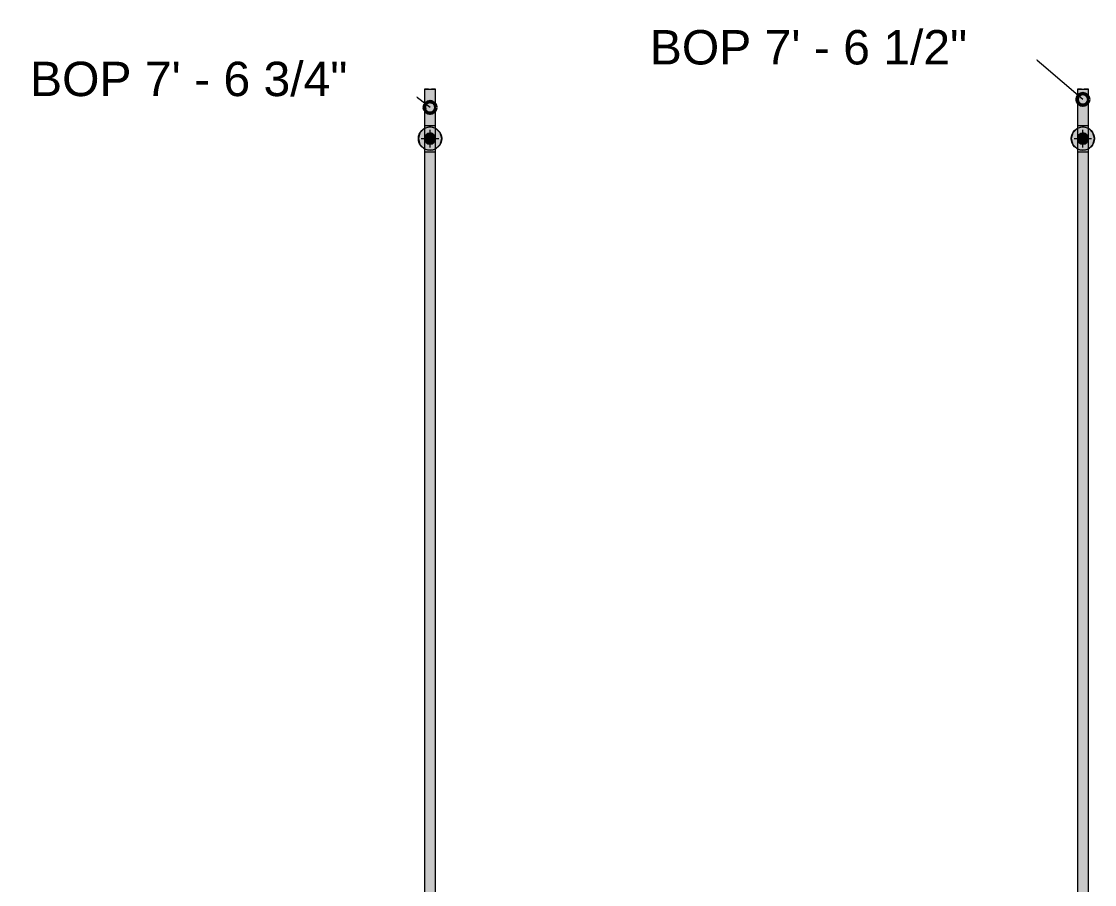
# Model space of a CAD drawing. Header units: inches. Extents: x -3385 to 41, y 7 to 1342.
# Drawn here: x -1922.1 to -1738, y 195.8 to 343.8 of the extents above; entities that cross this region are included whole.
import ezdxf

# ---------------------------------------------------------------- set-up
doc = ezdxf.new("R2010")
doc.units = ezdxf.units.IN
doc.header["$MEASUREMENT"] = 0
for name, color, linetype, lineweight in [('A-ANNO-NOTE', 131, 'Continuous', 9), ('G-ANNO-DIMS', 111, 'Continuous', 9), ('P-PIPE', 3, 'Continuous', 9), ('P-PIPE-CNTR', 3, 'Continuous', 9)]:
    doc.layers.add(name, color=color, linetype=linetype, lineweight=lineweight)
doc.styles.add('Arial', font='arial.ttf', dxfattribs={"height": 5.901198})

msp = doc.modelspace()

# ---------------------------------------------------------------- hatches: boundary and pattern name
at = {"layer": 'A-ANNO-NOTE'}
h = msp.add_hatch(color=256, dxfattribs=at)
edge = h.paths.add_edge_path(flags=0)
edge.add_arc((-1852, 323.743), 2, 0, 360)
for points in [[(-1852, 321.743), (-1851, 322.011), (-1850.268, 322.743), (-1850, 323.743), (-1850.268, 324.743), (-1851, 325.475), (-1852, 325.743), (-1853, 325.475), (-1853.732, 324.743), (-1854, 323.743), (-1853.732, 322.743), (-1853, 322.011)], [(-1740, 321.743), (-1739, 322.011), (-1738.268, 322.743), (-1738, 323.743), (-1738.268, 324.743), (-1739, 325.475), (-1740, 325.743), (-1741, 325.475), (-1741.732, 324.743), (-1742, 323.743), (-1741.732, 322.743), (-1741, 322.011)]]:
    msp.add_hatch(color=256, dxfattribs=at).paths.add_polyline_path(points, flags=0)
h = msp.add_hatch(color=256, dxfattribs=at)
edge = h.paths.add_edge_path(flags=0)
edge.add_arc((-1740, 323.743), 2, 0, 360)
at = {"layer": 'P-PIPE'}
h = msp.add_hatch(color=256, dxfattribs=at)
h.paths.add_polyline_path([(-1852.673, 325.985), (-1852.673, 325.985), (-1852.673, 329.05)], flags=0)
h.paths.add_polyline_path([(-1852, 325.984), (-1852, 332.241), (-1852.95, 332.245), (-1852.95, 325.987), (-1852.474, 325.984), (-1852.246, 325.984)], flags=0)
for points in [[(-1852, 325.984), (-1851.05, 325.987), (-1851.05, 332.245), (-1851.525, 332.242), (-1852, 332.241), (-1852, 329.05)], [(-1740, 325.984), (-1739.05, 325.987), (-1739.05, 332.245), (-1739.525, 332.242), (-1740, 332.241), (-1740, 329.05)], [(-1852, 322.793), (-1851.754, 322.825), (-1851.525, 322.92), (-1851.328, 323.071), (-1851.177, 323.268), (-1851.082, 323.497), (-1851.05, 323.743), (-1851.082, 323.989), (-1851.177, 324.218), (-1851.328, 324.415), (-1851.525, 324.566), (-1851.754, 324.66), (-1852, 324.693), (-1852.246, 324.66), (-1852.475, 324.566), (-1852.672, 324.415), (-1852.823, 324.218), (-1852.918, 323.989), (-1852.95, 323.743), (-1852.918, 323.497), (-1852.823, 323.268), (-1852.672, 323.071), (-1852.475, 322.92), (-1852.246, 322.825)], [(-1740, 322.793), (-1739.754, 322.825), (-1739.525, 322.92), (-1739.328, 323.071), (-1739.177, 323.268), (-1739.082, 323.497), (-1739.05, 323.743), (-1739.082, 323.989), (-1739.177, 324.218), (-1739.328, 324.415), (-1739.525, 324.566), (-1739.754, 324.66), (-1740, 324.693), (-1740.246, 324.66), (-1740.475, 324.566), (-1740.672, 324.415), (-1740.823, 324.218), (-1740.918, 323.989), (-1740.95, 323.743), (-1740.918, 323.497), (-1740.823, 323.268), (-1740.672, 323.071), (-1740.475, 322.92), (-1740.246, 322.825)], [(-1852, 181.984), (-1851.05, 181.987), (-1851.05, 321.499), (-1851.525, 321.496), (-1852, 321.495), (-1852, 191.596)], [(-1740, 181.984), (-1739.05, 181.987), (-1739.05, 321.499), (-1739.525, 321.496), (-1740, 321.495), (-1740, 191.596)]]:
    msp.add_hatch(color=256, dxfattribs=at).paths.add_polyline_path(points, flags=0)
h = msp.add_hatch(color=256, dxfattribs=at)
h.paths.add_polyline_path([(-1740.673, 325.985), (-1740.673, 325.985), (-1740.673, 329.05)], flags=0)
h.paths.add_polyline_path([(-1740, 325.984), (-1740, 332.241), (-1740.95, 332.245), (-1740.95, 325.987), (-1740.474, 325.984), (-1740.246, 325.984)], flags=0)
h = msp.add_hatch(color=256, dxfattribs=at)
h.paths.add_polyline_path([(-1852.951, 323.743), (-1852.918, 323.992), (-1852.788, 324.276), (-1852.655, 324.433), (-1852.443, 324.581), (-1852.243, 324.662), (-1852, 324.694), (-1852, 325.984), (-1852.951, 325.987), (-1852.951, 323.908)], flags=0)
h.paths.add_polyline_path([(-1852, 321.495), (-1852.002, 322.793), (-1852.254, 322.827), (-1852.477, 322.921), (-1852.674, 323.073), (-1852.841, 323.31), (-1852.879, 323.381), (-1852.933, 323.561), (-1852.951, 323.743), (-1852.951, 321.499), (-1852.475, 321.496), (-1852.246, 321.495)], flags=0)
h = msp.add_hatch(color=256, dxfattribs=at)
h.paths.add_polyline_path([(-1851.05, 323.743), (-1851.05, 325.987), (-1851.525, 325.984), (-1852, 325.984), (-1851.99, 324.693), (-1851.746, 324.66), (-1851.524, 324.566), (-1851.326, 324.413), (-1851.16, 324.177), (-1851.121, 324.105), (-1851.067, 323.926), (-1851.05, 323.748)], flags=0)
h.paths.add_polyline_path([(-1852, 321.495), (-1851.05, 321.499), (-1851.05, 323.738), (-1851.082, 323.496), (-1851.213, 323.21), (-1851.346, 323.053), (-1851.539, 322.914), (-1851.754, 322.825), (-1852, 322.793), (-1852, 322.683)], flags=0)
h = msp.add_hatch(color=256, dxfattribs=at)
h.paths.add_polyline_path([(-1740.951, 323.743), (-1740.918, 323.992), (-1740.788, 324.276), (-1740.655, 324.433), (-1740.443, 324.581), (-1740.243, 324.662), (-1740, 324.694), (-1740, 325.984), (-1740.951, 325.987), (-1740.951, 323.908)], flags=0)
h.paths.add_polyline_path([(-1740, 321.495), (-1740.002, 322.793), (-1740.254, 322.827), (-1740.477, 322.921), (-1740.674, 323.073), (-1740.841, 323.31), (-1740.879, 323.381), (-1740.933, 323.561), (-1740.951, 323.743), (-1740.951, 321.499), (-1740.475, 321.496), (-1740.246, 321.495)], flags=0)
h = msp.add_hatch(color=256, dxfattribs=at)
h.paths.add_polyline_path([(-1739.05, 323.743), (-1739.05, 325.987), (-1739.525, 325.984), (-1740, 325.984), (-1739.99, 324.693), (-1739.746, 324.66), (-1739.524, 324.566), (-1739.326, 324.413), (-1739.16, 324.177), (-1739.121, 324.105), (-1739.067, 323.926), (-1739.05, 323.748)], flags=0)
h.paths.add_polyline_path([(-1740, 321.495), (-1739.05, 321.499), (-1739.05, 323.738), (-1739.082, 323.496), (-1739.213, 323.21), (-1739.346, 323.053), (-1739.539, 322.914), (-1739.754, 322.825), (-1740, 322.793), (-1740, 322.683)], flags=0)
h = msp.add_hatch(color=256, dxfattribs=at)
h.paths.add_polyline_path([(-1852, 322.793), (-1851.754, 322.825), (-1851.525, 322.92), (-1851.328, 323.071), (-1851.177, 323.269), (-1851.082, 323.498), (-1851.05, 323.747), (-1851.082, 323.991), (-1851.179, 324.221), (-1851.33, 324.417), (-1851.529, 324.568), (-1851.757, 324.662), (-1852.011, 324.693), (-1852.25, 324.66), (-1852.48, 324.563), (-1852.675, 324.413), (-1852.826, 324.214), (-1852.919, 323.985), (-1852.95, 323.735), (-1852.917, 323.494), (-1852.822, 323.265), (-1852.671, 323.07), (-1852.474, 322.919), (-1852.245, 322.825), (-1852.001, 322.793)], flags=0)
h.paths.add_polyline_path([(-1852, 322.793), (-1852.249, 322.826), (-1852.475, 322.92), (-1852.675, 323.075), (-1852.823, 323.268), (-1852.919, 323.505), (-1852.95, 323.743), (-1852.914, 323.998), (-1852.823, 324.218), (-1852.663, 324.421), (-1852.475, 324.566), (-1852.236, 324.662), (-1852, 324.693), (-1851.746, 324.657), (-1851.525, 324.566), (-1851.325, 324.41), (-1851.177, 324.218), (-1851.082, 323.989), (-1851.05, 323.742), (-1851.083, 323.495), (-1851.177, 323.268), (-1851.328, 323.071), (-1851.525, 322.92), (-1851.755, 322.825)], flags=0)
h = msp.add_hatch(color=256, dxfattribs=at)
h.paths.add_polyline_path([(-1740, 322.793), (-1739.754, 322.825), (-1739.525, 322.92), (-1739.328, 323.071), (-1739.177, 323.269), (-1739.082, 323.498), (-1739.05, 323.747), (-1739.082, 323.991), (-1739.179, 324.221), (-1739.33, 324.417), (-1739.529, 324.568), (-1739.757, 324.662), (-1740.011, 324.693), (-1740.25, 324.66), (-1740.48, 324.563), (-1740.675, 324.413), (-1740.826, 324.214), (-1740.919, 323.985), (-1740.95, 323.735), (-1740.917, 323.494), (-1740.822, 323.265), (-1740.671, 323.07), (-1740.474, 322.919), (-1740.245, 322.825), (-1740.001, 322.793)], flags=0)
h.paths.add_polyline_path([(-1740, 322.793), (-1740.249, 322.826), (-1740.475, 322.92), (-1740.675, 323.075), (-1740.823, 323.268), (-1740.919, 323.505), (-1740.95, 323.743), (-1740.914, 323.998), (-1740.823, 324.218), (-1740.663, 324.421), (-1740.475, 324.566), (-1740.236, 324.662), (-1740, 324.693), (-1739.746, 324.657), (-1739.525, 324.566), (-1739.325, 324.41), (-1739.177, 324.218), (-1739.082, 323.989), (-1739.05, 323.742), (-1739.083, 323.495), (-1739.177, 323.268), (-1739.328, 323.071), (-1739.525, 322.92), (-1739.755, 322.825)], flags=0)
h = msp.add_hatch(color=256, dxfattribs=at)
h.paths.add_polyline_path([(-1852.673, 181.985), (-1852.673, 181.985), (-1852.673, 191.596)], flags=0)
h.paths.add_polyline_path([(-1852, 181.984), (-1852, 321.495), (-1852.95, 321.498), (-1852.95, 181.987), (-1852.474, 181.984), (-1852.246, 181.984)], flags=0)
h = msp.add_hatch(color=256, dxfattribs=at)
h.paths.add_polyline_path([(-1740.673, 181.985), (-1740.673, 181.985), (-1740.673, 191.596)], flags=0)
h.paths.add_polyline_path([(-1740, 181.984), (-1740, 321.495), (-1740.95, 321.498), (-1740.95, 181.987), (-1740.474, 181.984), (-1740.246, 181.984)], flags=0)

# ---------------------------------------------------------------- linework, layer by layer
at = {"layer": 'A-ANNO-NOTE'}
for p, q in [((-1853.732, 324.743), (-1854, 323.743)), ((-1853, 325.475), (-1853.732, 324.743)), ((-1852, 325.743), (-1853, 325.475)), ((-1851, 325.475), (-1852, 325.743)), ((-1850.268, 324.743), (-1851, 325.475)), ((-1850, 323.743), (-1850.268, 324.743)), ((-1741.732, 324.743), (-1742, 323.743)), ((-1741, 325.475), (-1741.732, 324.743)), ((-1740, 325.743), (-1741, 325.475)), ((-1739, 325.475), (-1740, 325.743)), ((-1738.268, 324.743), (-1739, 325.475)), ((-1738, 323.743), (-1738.268, 324.743)), ((-1854, 323.743), (-1853.732, 322.743)), ((-1853.732, 322.743), (-1853, 322.011)), ((-1851, 322.011), (-1850.268, 322.743)), ((-1850.268, 322.743), (-1850, 323.743)), ((-1742, 323.743), (-1741.732, 322.743)), ((-1741.732, 322.743), (-1741, 322.011)), ((-1739, 322.011), (-1738.268, 322.743)), ((-1738.268, 322.743), (-1738, 323.743)), ((-1853, 322.011), (-1852, 321.743)), ((-1852, 321.743), (-1851, 322.011)), ((-1741, 322.011), (-1740, 321.743)), ((-1740, 321.743), (-1739, 322.011))]:
    msp.add_line(p, q, dxfattribs=at)
for centre in [(-1852, 323.743), (-1740, 323.743)]:
    msp.add_circle(centre, 2, dxfattribs=at)
at = {"layer": 'G-ANNO-DIMS'}
for p, q in [((-1750.622, 339.565), (-1758.738, 339.565)), ((-1740, 330.476), (-1750.622, 339.565)), ((-1858.569, 334.135), (-1865.061, 334.135)), ((-1852, 329.104), (-1858.569, 334.135))]:
    msp.add_line(p, q, dxfattribs=at)
at = {"layer": 'G-ANNO-DIMS', "lineweight": 50}
for centre in [(-1740, 330.476), (-1852, 329.104)]:
    msp.add_circle(centre, 1, dxfattribs=at)
at = {"layer": 'P-PIPE'}
for p, q in [((-1852.95, 332.245), (-1852.95, 325.987)), ((-1851.05, 325.987), (-1851.05, 332.245)), ((-1740.95, 332.245), (-1740.95, 325.987)), ((-1739.05, 325.987), (-1739.05, 332.245)), ((-1852.951, 325.987), (-1852.951, 321.499)), ((-1851.05, 321.499), (-1851.05, 325.987)), ((-1740.951, 325.987), (-1740.951, 321.499)), ((-1739.05, 321.499), (-1739.05, 325.987)), ((-1852.95, 321.499), (-1852.95, 181.987)), ((-1851.05, 181.987), (-1851.05, 321.499)), ((-1740.95, 321.499), (-1740.95, 181.987)), ((-1739.05, 181.987), (-1739.05, 321.499))]:
    msp.add_line(p, q, dxfattribs=at)
for centre, radius, start, end in [((-1852, 323.743), 0.95, 0, 180), ((-1852, 324.218), 0.475, 270, 90), ((-1740, 323.743), 0.95, 0, 180), ((-1740, 324.218), 0.475, 270, 90), ((-1852, 323.743), 0.95, 180, 0), ((-1852, 323.268), 0.475, 90, 270), ((-1740, 323.743), 0.95, 180, 0), ((-1740, 323.268), 0.475, 90, 270)]:
    msp.add_arc(centre, radius, start, end, dxfattribs=at)
for centre, major_axis, start_param, end_param in [((-1852, 332.245), (0.95, 0), 1.8325957, 3.1415927), ((-1852, 332.245), (0.95, 0), 3.1415927, 4.712389), ((-1852, 332.245), (0.95, 0), 4.712389, 6.2831853), ((-1852, 332.245), (0.95, 0), 0, 1.3089969), ((-1740, 332.245), (0.95, 0), 1.8325957, 3.1415927), ((-1740, 332.245), (0.95, 0), 3.1415927, 4.712389), ((-1740, 332.245), (0.95, 0), 4.712389, 6.2831853), ((-1740, 332.245), (0.95, 0), 0, 1.3089969), ((-1852, 325.987), (0.951, 0), 3.1415927, 3.403392), ((-1852, 325.987), (0.951, 0), 3.4054884, 3.6651914), ((-1852, 325.987), (0.95, 0), 3.6651914, 3.9260253), ((-1852, 325.987), (0.951, 0), 3.6663729, 3.9269908), ((-1852, 325.987), (0.95, 0), 3.9269908, 4.1882663), ((-1852, 325.987), (0.951, 0), 3.9277311, 4.1887902), ((-1852, 325.987), (0.95, 0), 4.1887902, 4.4503567), ((-1852, 325.987), (0.951, 0), 4.1892397, 4.4505896), ((-1852, 325.987), (0.95, 0), 4.4505896, 4.712389), ((-1852, 325.987), (0.951, 0), 4.4508064, 4.712389), ((-1852, 325.987), (0.951, 0), 4.712389, 6.2831853), ((-1852, 325.987), (0.95, 0), 4.712389, 4.9741884), ((-1852, 325.987), (0.95, 0), 4.9744212, 5.2359878), ((-1852, 325.987), (0.95, 0), 5.2365116, 5.4977871), ((-1852, 325.987), (0.95, 0), 5.4987526, 5.7595865), ((-1740, 325.987), (0.951, 0), 3.1415927, 3.403392), ((-1740, 325.987), (0.951, 0), 3.4054884, 3.6651914), ((-1740, 325.987), (0.95, 0), 3.6651914, 3.9260253), ((-1740, 325.987), (0.951, 0), 3.6663729, 3.9269908), ((-1740, 325.987), (0.95, 0), 3.9269908, 4.1882663), ((-1740, 325.987), (0.951, 0), 3.9277311, 4.1887902), ((-1740, 325.987), (0.95, 0), 4.1887902, 4.4503567), ((-1740, 325.987), (0.951, 0), 4.1892397, 4.4505896), ((-1740, 325.987), (0.95, 0), 4.4505896, 4.712389), ((-1740, 325.987), (0.951, 0), 4.4508064, 4.712389), ((-1740, 325.987), (0.951, 0), 4.712389, 6.2831853), ((-1740, 325.987), (0.95, 0), 4.712389, 4.9741884), ((-1740, 325.987), (0.95, 0), 4.9744212, 5.2359878), ((-1740, 325.987), (0.95, 0), 5.2365116, 5.4977871), ((-1740, 325.987), (0.95, 0), 5.4987526, 5.7595865), ((-1852, 321.499), (0.951, 0), 3.1415927, 4.712389), ((-1852, 321.499), (0.95, 0), 3.6651914, 3.9260253), ((-1852, 321.499), (0.95, 0), 3.9269908, 4.1882663), ((-1852, 321.499), (0.95, 0), 4.1887902, 4.4503567), ((-1852, 321.499), (0.95, 0), 4.4505896, 4.712389), ((-1852, 321.499), (0.951, 0), 4.712389, 6.2831853), ((-1852, 321.499), (0.95, 0), 4.712389, 4.9741884), ((-1852, 321.499), (0.95, 0), 4.9744212, 5.2359878), ((-1852, 321.499), (0.95, 0), 5.2365116, 5.4977871), ((-1852, 321.499), (0.95, 0), 5.4987526, 5.7595865), ((-1740, 321.499), (0.951, 0), 3.1415927, 4.712389), ((-1740, 321.499), (0.95, 0), 3.6651914, 3.9260253), ((-1740, 321.499), (0.95, 0), 3.9269908, 4.1882663), ((-1740, 321.499), (0.95, 0), 4.1887902, 4.4503567), ((-1740, 321.499), (0.95, 0), 4.4505896, 4.712389), ((-1740, 321.499), (0.951, 0), 4.712389, 6.2831853), ((-1740, 321.499), (0.95, 0), 4.712389, 4.9741884), ((-1740, 321.499), (0.95, 0), 4.9744212, 5.2359878), ((-1740, 321.499), (0.95, 0), 5.2365116, 5.4977871), ((-1740, 321.499), (0.95, 0), 5.4987526, 5.7595865)]:
    msp.add_ellipse(centre, major_axis=major_axis, ratio=0.0041666, start_param=start_param, end_param=end_param, dxfattribs=at)
at = {"layer": 'P-PIPE-CNTR'}
for p, q in [((-1852, 322.243), (-1852, 325.243)), ((-1740, 322.243), (-1740, 325.243)), ((-1853.5, 323.743), (-1850.5, 323.743)), ((-1741.5, 323.743), (-1738.5, 323.743))]:
    msp.add_line(p, q, dxfattribs=at)

# ---------------------------------------------------------------- next in the draw order: texts
at = {"layer": 'G-ANNO-DIMS', "char_height": 5.9012, "width": 64.872, "attachment_point": 1, "line_spacing_factor": 0.938532, "style": 'Arial', "bg_fill": 3, "box_fill_scale": 1.25, "bg_fill_color": 0, "bg_fill_transparency": 0}
for s, insert in [('BOP 7\' - 6 1/2"', (-1814.298, 342.37)), ('BOP 7\' - 6 3/4"', (-1920.621, 336.939))]:
    msp.add_mtext(s, dxfattribs=dict(at, insert=insert))

doc.saveas('drawing.dxf')
